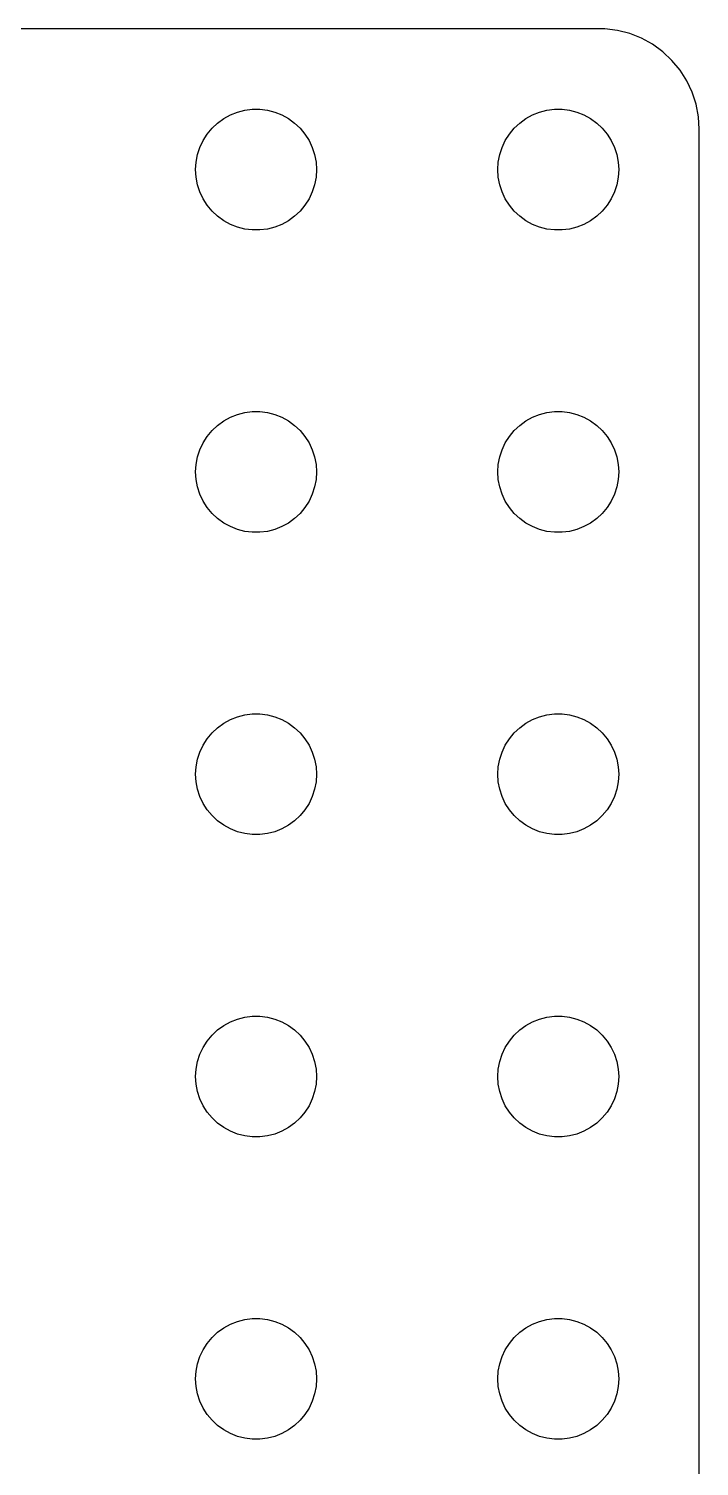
# Model space of a CAD drawing. Header units: metres. Extents: x -67 to 67, y -67 to 67.
# Drawn here: x 33.7 to 67, y -4.3 to 67 of the extents above; entities that cross this region are included whole.
import ezdxf

# ---------------------------------------------------------------- set-up
doc = ezdxf.new("R2010")
doc.units = ezdxf.units.M

msp = doc.modelspace()

# ---------------------------------------------------------------- linework, layer by layer
for p, q in [((62.3139, 66.9901), (-62.3139, 66.9901)), ((62.9369, 66.9114), (62.3139, 66.9901)), ((63.5451, 66.7553), (62.9369, 66.9114)), ((64.1289, 66.5241), (63.5451, 66.7553)), ((64.6791, 66.2216), (64.1289, 66.5241)), ((65.1871, 65.8526), (64.6791, 66.2216)), ((65.6448, 65.4227), (65.1871, 65.8526)), ((66.0451, 64.9389), (65.6448, 65.4227)), ((66.3815, 64.4088), (66.0451, 64.9389)), ((66.6489, 63.8406), (66.3815, 64.4088)), ((66.8429, 63.2434), (66.6489, 63.8406)), ((43.7227, 62.7145), (44.0729, 62.8532)), ((44.0729, 62.8532), (44.4379, 62.9469)), ((44.4379, 62.9469), (44.8116, 62.9941)), ((44.8116, 62.9941), (45.1884, 62.9941)), ((45.1884, 62.9941), (45.5621, 62.9469)), ((45.5621, 62.9469), (45.927, 62.8532)), ((45.927, 62.8532), (46.2773, 62.7145)), ((58.7227, 62.7145), (59.0729, 62.8532)), ((59.0729, 62.8532), (59.4379, 62.9469)), ((59.4379, 62.9469), (59.8116, 62.9941)), ((59.8116, 62.9941), (60.1884, 62.9941)), ((60.1884, 62.9941), (60.5621, 62.9469)), ((60.5621, 62.9469), (60.927, 62.8532)), ((60.927, 62.8532), (61.2773, 62.7145)), ((66.9606, 62.6267), (66.8429, 63.2434)), ((42.5729, 61.7634), (42.8131, 62.0536)), ((42.8131, 62.0536), (43.0877, 62.3115)), ((43.0877, 62.3115), (43.3925, 62.533)), ((43.3925, 62.533), (43.7227, 62.7145)), ((46.2773, 62.7145), (46.6075, 62.533)), ((46.6075, 62.533), (46.9123, 62.3115)), ((46.9123, 62.3115), (47.1869, 62.0536)), ((47.1869, 62.0536), (47.427, 61.7634)), ((57.5729, 61.7634), (57.8131, 62.0536)), ((57.8131, 62.0536), (58.0877, 62.3115)), ((58.0877, 62.3115), (58.3925, 62.533)), ((58.3925, 62.533), (58.7227, 62.7145)), ((61.2773, 62.7145), (61.6075, 62.533)), ((61.6075, 62.533), (61.9123, 62.3115)), ((61.9123, 62.3115), (62.1869, 62.0536)), ((62.1869, 62.0536), (62.427, 61.7634)), ((67, 62), (66.9606, 62.6267)), ((42.2107, 61.1044), (42.3711, 61.4453)), ((42.3711, 61.4453), (42.5729, 61.7634)), ((47.427, 61.7634), (47.6289, 61.4453)), ((47.6289, 61.4453), (47.7893, 61.1044)), ((57.2107, 61.1044), (57.3711, 61.4453)), ((57.3711, 61.4453), (57.5729, 61.7634)), ((62.427, 61.7634), (62.6289, 61.4453)), ((62.6289, 61.4453), (62.7893, 61.1044)), ((67, -62), (67, 62)), ((42.0237, 60.376), (42.0942, 60.7461)), ((42.0942, 60.7461), (42.2107, 61.1044)), ((47.7893, 61.1044), (47.9057, 60.7461)), ((47.9057, 60.7461), (47.9763, 60.376)), ((57.0237, 60.376), (57.0942, 60.7461)), ((57.0942, 60.7461), (57.2107, 61.1044)), ((62.7893, 61.1044), (62.9057, 60.7461)), ((62.9057, 60.7461), (62.9763, 60.376)), ((42, 60), (42.0237, 60.376)), ((42.0237, 59.624), (42, 60)), ((47.9763, 60.376), (48, 60)), ((48, 60), (47.9763, 59.624)), ((57, 60), (57.0237, 60.376)), ((57.0237, 59.624), (57, 60)), ((62.9763, 60.376), (63, 60)), ((63, 60), (62.9763, 59.624)), ((42.0942, 59.2539), (42.0237, 59.624)), ((42.2107, 58.8956), (42.0942, 59.2539)), ((47.9057, 59.2539), (47.7893, 58.8956)), ((47.9763, 59.624), (47.9057, 59.2539)), ((57.0942, 59.2539), (57.0237, 59.624)), ((57.2107, 58.8956), (57.0942, 59.2539)), ((62.9057, 59.2539), (62.7893, 58.8956)), ((62.9763, 59.624), (62.9057, 59.2539)), ((42.3711, 58.5547), (42.2107, 58.8956)), ((42.5729, 58.2366), (42.3711, 58.5547)), ((47.6289, 58.5547), (47.427, 58.2366)), ((47.7893, 58.8956), (47.6289, 58.5547)), ((57.3711, 58.5547), (57.2107, 58.8956)), ((57.5729, 58.2366), (57.3711, 58.5547)), ((62.6289, 58.5547), (62.427, 58.2366)), ((62.7893, 58.8956), (62.6289, 58.5547)), ((42.8131, 57.9464), (42.5729, 58.2366)), ((43.0877, 57.6885), (42.8131, 57.9464)), ((47.1869, 57.9464), (46.9123, 57.6885)), ((47.427, 58.2366), (47.1869, 57.9464)), ((57.8131, 57.9464), (57.5729, 58.2366)), ((58.0877, 57.6885), (57.8131, 57.9464)), ((62.1869, 57.9464), (61.9123, 57.6885)), ((62.427, 58.2366), (62.1869, 57.9464)), ((43.3925, 57.467), (43.0877, 57.6885)), ((43.7227, 57.2855), (43.3925, 57.467)), ((44.0729, 57.1468), (43.7227, 57.2855)), ((44.4379, 57.0531), (44.0729, 57.1468)), ((45.927, 57.1468), (45.5621, 57.0531)), ((46.2773, 57.2855), (45.927, 57.1468)), ((46.6075, 57.467), (46.2773, 57.2855)), ((46.9123, 57.6885), (46.6075, 57.467)), ((58.3925, 57.467), (58.0877, 57.6885)), ((58.7227, 57.2855), (58.3925, 57.467)), ((59.0729, 57.1468), (58.7227, 57.2855)), ((59.4379, 57.0531), (59.0729, 57.1468)), ((60.927, 57.1468), (60.5621, 57.0531)), ((61.2773, 57.2855), (60.927, 57.1468)), ((61.6075, 57.467), (61.2773, 57.2855)), ((61.9123, 57.6885), (61.6075, 57.467)), ((44.8116, 57.0059), (44.4379, 57.0531)), ((45.1884, 57.0059), (44.8116, 57.0059)), ((45.5621, 57.0531), (45.1884, 57.0059)), ((59.8116, 57.0059), (59.4379, 57.0531)), ((60.1884, 57.0059), (59.8116, 57.0059)), ((60.5621, 57.0531), (60.1884, 57.0059)), ((43.7227, 47.7145), (44.0729, 47.8532)), ((44.0729, 47.8532), (44.4379, 47.9469)), ((44.4379, 47.9469), (44.8116, 47.9941)), ((44.8116, 47.9941), (45.1884, 47.9941)), ((45.1884, 47.9941), (45.5621, 47.9469)), ((45.5621, 47.9469), (45.927, 47.8532)), ((45.927, 47.8532), (46.2773, 47.7145)), ((58.7227, 47.7145), (59.0729, 47.8532)), ((59.0729, 47.8532), (59.4379, 47.9469)), ((59.4379, 47.9469), (59.8116, 47.9941)), ((59.8116, 47.9941), (60.1884, 47.9941)), ((60.1884, 47.9941), (60.5621, 47.9469)), ((60.5621, 47.9469), (60.927, 47.8532)), ((60.927, 47.8532), (61.2773, 47.7145)), ((42.8131, 47.0536), (43.0877, 47.3115)), ((43.0877, 47.3115), (43.3925, 47.533)), ((43.3925, 47.533), (43.7227, 47.7145)), ((46.2773, 47.7145), (46.6075, 47.533)), ((46.6075, 47.533), (46.9123, 47.3115)), ((46.9123, 47.3115), (47.1869, 47.0536)), ((57.8131, 47.0536), (58.0877, 47.3115)), ((58.0877, 47.3115), (58.3925, 47.533)), ((58.3925, 47.533), (58.7227, 47.7145)), ((61.2773, 47.7145), (61.6075, 47.533)), ((61.6075, 47.533), (61.9123, 47.3115)), ((61.9123, 47.3115), (62.1869, 47.0536)), ((42.2107, 46.1044), (42.3711, 46.4453)), ((42.3711, 46.4453), (42.5729, 46.7634)), ((42.5729, 46.7634), (42.8131, 47.0536)), ((47.1869, 47.0536), (47.427, 46.7634)), ((47.427, 46.7634), (47.6289, 46.4453)), ((47.6289, 46.4453), (47.7893, 46.1044)), ((57.2107, 46.1044), (57.3711, 46.4453)), ((57.3711, 46.4453), (57.5729, 46.7634)), ((57.5729, 46.7634), (57.8131, 47.0536)), ((62.1869, 47.0536), (62.427, 46.7634)), ((62.427, 46.7634), (62.6289, 46.4453)), ((62.6289, 46.4453), (62.7893, 46.1044)), ((42.0237, 45.376), (42.0942, 45.7461)), ((42.0942, 45.7461), (42.2107, 46.1044)), ((47.7893, 46.1044), (47.9057, 45.7461)), ((47.9057, 45.7461), (47.9763, 45.376)), ((57.0237, 45.376), (57.0942, 45.7461)), ((57.0942, 45.7461), (57.2107, 46.1044)), ((62.7893, 46.1044), (62.9057, 45.7461)), ((62.9057, 45.7461), (62.9763, 45.376)), ((42, 45), (42.0237, 45.376)), ((42.0237, 44.624), (42, 45)), ((47.9763, 45.376), (48, 45)), ((48, 45), (47.9763, 44.624)), ((57, 45), (57.0237, 45.376)), ((57.0237, 44.624), (57, 45)), ((62.9763, 45.376), (63, 45)), ((63, 45), (62.9763, 44.624)), ((42.0942, 44.2539), (42.0237, 44.624)), ((42.2107, 43.8956), (42.0942, 44.2539)), ((47.9057, 44.2539), (47.7893, 43.8956)), ((47.9763, 44.624), (47.9057, 44.2539)), ((57.0942, 44.2539), (57.0237, 44.624)), ((57.2107, 43.8956), (57.0942, 44.2539)), ((62.9057, 44.2539), (62.7893, 43.8956)), ((62.9763, 44.624), (62.9057, 44.2539)), ((42.3711, 43.5547), (42.2107, 43.8956)), ((42.5729, 43.2366), (42.3711, 43.5547)), ((47.6289, 43.5547), (47.427, 43.2366)), ((47.7893, 43.8956), (47.6289, 43.5547)), ((57.3711, 43.5547), (57.2107, 43.8956)), ((57.5729, 43.2366), (57.3711, 43.5547)), ((62.6289, 43.5547), (62.427, 43.2366)), ((62.7893, 43.8956), (62.6289, 43.5547)), ((42.8131, 42.9464), (42.5729, 43.2366)), ((43.0877, 42.6885), (42.8131, 42.9464)), ((47.1869, 42.9464), (46.9123, 42.6885)), ((47.427, 43.2366), (47.1869, 42.9464)), ((57.8131, 42.9464), (57.5729, 43.2366)), ((58.0877, 42.6885), (57.8131, 42.9464)), ((62.1869, 42.9464), (61.9123, 42.6885)), ((62.427, 43.2366), (62.1869, 42.9464)), ((43.3925, 42.467), (43.0877, 42.6885)), ((43.7227, 42.2855), (43.3925, 42.467)), ((44.0729, 42.1468), (43.7227, 42.2855)), ((44.4379, 42.0531), (44.0729, 42.1468)), ((45.927, 42.1468), (45.5621, 42.0531)), ((46.2773, 42.2855), (45.927, 42.1468)), ((46.6075, 42.467), (46.2773, 42.2855)), ((46.9123, 42.6885), (46.6075, 42.467)), ((58.3925, 42.467), (58.0877, 42.6885)), ((58.7227, 42.2855), (58.3925, 42.467)), ((59.0729, 42.1468), (58.7227, 42.2855)), ((59.4379, 42.0531), (59.0729, 42.1468)), ((60.927, 42.1468), (60.5621, 42.0531)), ((61.2773, 42.2855), (60.927, 42.1468)), ((61.6075, 42.467), (61.2773, 42.2855)), ((61.9123, 42.6885), (61.6075, 42.467)), ((44.8116, 42.0059), (44.4379, 42.0531)), ((45.1884, 42.0059), (44.8116, 42.0059)), ((45.5621, 42.0531), (45.1884, 42.0059)), ((59.8116, 42.0059), (59.4379, 42.0531)), ((60.1884, 42.0059), (59.8116, 42.0059)), ((60.5621, 42.0531), (60.1884, 42.0059)), ((43.7227, 32.7145), (44.0729, 32.8532)), ((44.0729, 32.8532), (44.4379, 32.9469)), ((44.4379, 32.9469), (44.8116, 32.9941)), ((44.8116, 32.9941), (45.1884, 32.9941)), ((45.1884, 32.9941), (45.5621, 32.9469)), ((45.5621, 32.9469), (45.927, 32.8532)), ((45.927, 32.8532), (46.2773, 32.7145)), ((58.7227, 32.7145), (59.0729, 32.8532)), ((59.0729, 32.8532), (59.4379, 32.9469)), ((59.4379, 32.9469), (59.8116, 32.9941)), ((59.8116, 32.9941), (60.1884, 32.9941)), ((60.1884, 32.9941), (60.5621, 32.9469)), ((60.5621, 32.9469), (60.927, 32.8532)), ((60.927, 32.8532), (61.2773, 32.7145)), ((42.8131, 32.0536), (43.0877, 32.3115)), ((43.0877, 32.3115), (43.3925, 32.533)), ((43.3925, 32.533), (43.7227, 32.7145)), ((46.2773, 32.7145), (46.6075, 32.533)), ((46.6075, 32.533), (46.9123, 32.3115)), ((46.9123, 32.3115), (47.1869, 32.0536)), ((57.8131, 32.0536), (58.0877, 32.3115)), ((58.0877, 32.3115), (58.3925, 32.533)), ((58.3925, 32.533), (58.7227, 32.7145)), ((61.2773, 32.7145), (61.6075, 32.533)), ((61.6075, 32.533), (61.9123, 32.3115)), ((61.9123, 32.3115), (62.1869, 32.0536)), ((42.2107, 31.1044), (42.3711, 31.4453)), ((42.3711, 31.4453), (42.5729, 31.7634)), ((42.5729, 31.7634), (42.8131, 32.0536)), ((47.1869, 32.0536), (47.427, 31.7634)), ((47.427, 31.7634), (47.6289, 31.4453)), ((47.6289, 31.4453), (47.7893, 31.1044)), ((57.2107, 31.1044), (57.3711, 31.4453)), ((57.3711, 31.4453), (57.5729, 31.7634)), ((57.5729, 31.7634), (57.8131, 32.0536)), ((62.1869, 32.0536), (62.427, 31.7634)), ((62.427, 31.7634), (62.6289, 31.4453)), ((62.6289, 31.4453), (62.7893, 31.1044)), ((42.0237, 30.376), (42.0942, 30.7461)), ((42.0942, 30.7461), (42.2107, 31.1044)), ((47.7893, 31.1044), (47.9057, 30.7461)), ((47.9057, 30.7461), (47.9763, 30.376)), ((57.0237, 30.376), (57.0942, 30.7461)), ((57.0942, 30.7461), (57.2107, 31.1044)), ((62.7893, 31.1044), (62.9057, 30.7461)), ((62.9057, 30.7461), (62.9763, 30.376)), ((42, 30), (42.0237, 30.376)), ((42.0237, 29.624), (42, 30)), ((47.9763, 30.376), (48, 30)), ((48, 30), (47.9763, 29.624)), ((57, 30), (57.0237, 30.376)), ((57.0237, 29.624), (57, 30)), ((62.9763, 30.376), (63, 30)), ((63, 30), (62.9763, 29.624)), ((42.0942, 29.2539), (42.0237, 29.624)), ((42.2107, 28.8956), (42.0942, 29.2539)), ((47.9057, 29.2539), (47.7893, 28.8956)), ((47.9763, 29.624), (47.9057, 29.2539)), ((57.0942, 29.2539), (57.0237, 29.624)), ((57.2107, 28.8956), (57.0942, 29.2539)), ((62.9057, 29.2539), (62.7893, 28.8956)), ((62.9763, 29.624), (62.9057, 29.2539)), ((42.3711, 28.5547), (42.2107, 28.8956)), ((42.5729, 28.2366), (42.3711, 28.5547)), ((47.6289, 28.5547), (47.427, 28.2366)), ((47.7893, 28.8956), (47.6289, 28.5547)), ((57.3711, 28.5547), (57.2107, 28.8956)), ((57.5729, 28.2366), (57.3711, 28.5547)), ((62.6289, 28.5547), (62.427, 28.2366)), ((62.7893, 28.8956), (62.6289, 28.5547)), ((42.8131, 27.9464), (42.5729, 28.2366)), ((43.0877, 27.6884), (42.8131, 27.9464)), ((47.1869, 27.9464), (46.9123, 27.6884)), ((47.427, 28.2366), (47.1869, 27.9464)), ((57.8131, 27.9464), (57.5729, 28.2366)), ((58.0877, 27.6884), (57.8131, 27.9464)), ((62.1869, 27.9464), (61.9123, 27.6884)), ((62.427, 28.2366), (62.1869, 27.9464)), ((43.3925, 27.467), (43.0877, 27.6884)), ((43.7227, 27.2855), (43.3925, 27.467)), ((44.0729, 27.1468), (43.7227, 27.2855)), ((44.4379, 27.0531), (44.0729, 27.1468)), ((45.927, 27.1468), (45.5621, 27.0531)), ((46.2773, 27.2855), (45.927, 27.1468)), ((46.6075, 27.467), (46.2773, 27.2855)), ((46.9123, 27.6884), (46.6075, 27.467)), ((58.3925, 27.467), (58.0877, 27.6884)), ((58.7227, 27.2855), (58.3925, 27.467)), ((59.0729, 27.1468), (58.7227, 27.2855)), ((59.4379, 27.0531), (59.0729, 27.1468)), ((60.927, 27.1468), (60.5621, 27.0531)), ((61.2773, 27.2855), (60.927, 27.1468)), ((61.6075, 27.467), (61.2773, 27.2855)), ((61.9123, 27.6884), (61.6075, 27.467)), ((44.8116, 27.0059), (44.4379, 27.0531)), ((45.1884, 27.0059), (44.8116, 27.0059)), ((45.5621, 27.0531), (45.1884, 27.0059)), ((59.8116, 27.0059), (59.4379, 27.0531)), ((60.1884, 27.0059), (59.8116, 27.0059)), ((60.5621, 27.0531), (60.1884, 27.0059)), ((43.7227, 17.7145), (44.0729, 17.8532)), ((44.0729, 17.8532), (44.4379, 17.9469)), ((44.4379, 17.9469), (44.8116, 17.9941)), ((44.8116, 17.9941), (45.1884, 17.9941)), ((45.1884, 17.9941), (45.5621, 17.9469)), ((45.5621, 17.9469), (45.927, 17.8532)), ((45.927, 17.8532), (46.2773, 17.7145)), ((58.7227, 17.7145), (59.0729, 17.8532)), ((59.0729, 17.8532), (59.4379, 17.9469)), ((59.4379, 17.9469), (59.8116, 17.9941)), ((59.8116, 17.9941), (60.1884, 17.9941)), ((60.1884, 17.9941), (60.5621, 17.9469)), ((60.5621, 17.9469), (60.927, 17.8532)), ((60.927, 17.8532), (61.2773, 17.7145)), ((42.8131, 17.0536), (43.0877, 17.3115)), ((43.0877, 17.3115), (43.3925, 17.533)), ((43.3925, 17.533), (43.7227, 17.7145)), ((46.2773, 17.7145), (46.6075, 17.533)), ((46.6075, 17.533), (46.9123, 17.3115)), ((46.9123, 17.3115), (47.1869, 17.0536)), ((57.8131, 17.0536), (58.0877, 17.3115)), ((58.0877, 17.3115), (58.3925, 17.533)), ((58.3925, 17.533), (58.7227, 17.7145)), ((61.2773, 17.7145), (61.6075, 17.533)), ((61.6075, 17.533), (61.9123, 17.3115)), ((61.9123, 17.3115), (62.1869, 17.0536)), ((42.2107, 16.1044), (42.3711, 16.4453)), ((42.3711, 16.4453), (42.5729, 16.7634)), ((42.5729, 16.7634), (42.8131, 17.0536)), ((47.1869, 17.0536), (47.427, 16.7634)), ((47.427, 16.7634), (47.6289, 16.4453)), ((47.6289, 16.4453), (47.7893, 16.1044)), ((57.2107, 16.1044), (57.3711, 16.4453)), ((57.3711, 16.4453), (57.5729, 16.7634)), ((57.5729, 16.7634), (57.8131, 17.0536)), ((62.1869, 17.0536), (62.427, 16.7634)), ((62.427, 16.7634), (62.6289, 16.4453)), ((62.6289, 16.4453), (62.7893, 16.1044)), ((42.0237, 15.376), (42.0942, 15.7461)), ((42.0942, 15.7461), (42.2107, 16.1044)), ((47.7893, 16.1044), (47.9057, 15.7461)), ((47.9057, 15.7461), (47.9763, 15.376)), ((57.0237, 15.376), (57.0942, 15.7461)), ((57.0942, 15.7461), (57.2107, 16.1044)), ((62.7893, 16.1044), (62.9057, 15.7461)), ((62.9057, 15.7461), (62.9763, 15.376)), ((42, 15), (42.0237, 15.376)), ((42.0237, 14.624), (42, 15)), ((47.9763, 15.376), (48, 15)), ((48, 15), (47.9763, 14.624)), ((57, 15), (57.0237, 15.376)), ((57.0237, 14.624), (57, 15)), ((62.9763, 15.376), (63, 15)), ((63, 15), (62.9763, 14.624)), ((42.0942, 14.2539), (42.0237, 14.624)), ((47.9763, 14.624), (47.9057, 14.2539)), ((57.0942, 14.2539), (57.0237, 14.624)), ((62.9763, 14.624), (62.9057, 14.2539)), ((42.2107, 13.8956), (42.0942, 14.2539)), ((42.3711, 13.5547), (42.2107, 13.8956)), ((42.5729, 13.2366), (42.3711, 13.5547)), ((47.6289, 13.5547), (47.427, 13.2366)), ((47.7893, 13.8956), (47.6289, 13.5547)), ((47.9057, 14.2539), (47.7893, 13.8956)), ((57.2107, 13.8956), (57.0942, 14.2539)), ((57.3711, 13.5547), (57.2107, 13.8956)), ((57.5729, 13.2366), (57.3711, 13.5547)), ((62.6289, 13.5547), (62.427, 13.2366)), ((62.7893, 13.8956), (62.6289, 13.5547)), ((62.9057, 14.2539), (62.7893, 13.8956)), ((42.8131, 12.9464), (42.5729, 13.2366)), ((43.0877, 12.6884), (42.8131, 12.9464)), ((47.1869, 12.9464), (46.9123, 12.6884)), ((47.427, 13.2366), (47.1869, 12.9464)), ((57.8131, 12.9464), (57.5729, 13.2366)), ((58.0877, 12.6884), (57.8131, 12.9464)), ((62.1869, 12.9464), (61.9123, 12.6884)), ((62.427, 13.2366), (62.1869, 12.9464)), ((43.3925, 12.467), (43.0877, 12.6884)), ((43.7227, 12.2855), (43.3925, 12.467)), ((44.0729, 12.1468), (43.7227, 12.2855)), ((44.4379, 12.0531), (44.0729, 12.1468)), ((45.927, 12.1468), (45.5621, 12.0531)), ((46.2773, 12.2855), (45.927, 12.1468)), ((46.6075, 12.467), (46.2773, 12.2855)), ((46.9123, 12.6884), (46.6075, 12.467)), ((58.3925, 12.467), (58.0877, 12.6884)), ((58.7227, 12.2855), (58.3925, 12.467)), ((59.0729, 12.1468), (58.7227, 12.2855)), ((59.4379, 12.0531), (59.0729, 12.1468)), ((60.927, 12.1468), (60.5621, 12.0531)), ((61.2773, 12.2855), (60.927, 12.1468)), ((61.6075, 12.467), (61.2773, 12.2855)), ((61.9123, 12.6884), (61.6075, 12.467)), ((44.8116, 12.0059), (44.4379, 12.0531)), ((45.1884, 12.0059), (44.8116, 12.0059)), ((45.5621, 12.0531), (45.1884, 12.0059)), ((59.8116, 12.0059), (59.4379, 12.0531)), ((60.1884, 12.0059), (59.8116, 12.0059)), ((60.5621, 12.0531), (60.1884, 12.0059)), ((43.7227, 2.71448), (44.0729, 2.85316)), ((44.0729, 2.85316), (44.4379, 2.94685)), ((44.4379, 2.94685), (44.8116, 2.99408)), ((44.8116, 2.99408), (45.1884, 2.99408)), ((45.1884, 2.99408), (45.5621, 2.94685)), ((45.5621, 2.94685), (45.927, 2.85316)), ((45.927, 2.85316), (46.2773, 2.71448)), ((58.7227, 2.71448), (59.0729, 2.85316)), ((59.0729, 2.85316), (59.4379, 2.94685)), ((59.4379, 2.94685), (59.8116, 2.99408)), ((59.8116, 2.99408), (60.1884, 2.99408)), ((60.1884, 2.99408), (60.5621, 2.94685)), ((60.5621, 2.94685), (60.927, 2.85316)), ((60.927, 2.85316), (61.2773, 2.71448)), ((42.8131, 2.05363), (43.0877, 2.31154)), ((43.0877, 2.31154), (43.3925, 2.53297)), ((43.3925, 2.53297), (43.7227, 2.71448)), ((46.2773, 2.71448), (46.6075, 2.53297)), ((46.6075, 2.53297), (46.9123, 2.31154)), ((46.9123, 2.31154), (47.1869, 2.05363)), ((57.8131, 2.05363), (58.0877, 2.31154)), ((58.0877, 2.31154), (58.3925, 2.53297)), ((58.3925, 2.53297), (58.7227, 2.71448)), ((61.2773, 2.71448), (61.6075, 2.53297)), ((61.6075, 2.53297), (61.9123, 2.31154)), ((61.9123, 2.31154), (62.1869, 2.05363)), ((42.2107, 1.10437), (42.3711, 1.44525)), ((42.3711, 1.44525), (42.5729, 1.76335)), ((42.5729, 1.76335), (42.8131, 2.05363)), ((47.1869, 2.05363), (47.427, 1.76335)), ((47.427, 1.76335), (47.6289, 1.44525)), ((47.6289, 1.44525), (47.7893, 1.10437)), ((57.2107, 1.10437), (57.3711, 1.44525)), ((57.3711, 1.44525), (57.5729, 1.76335)), ((57.5729, 1.76335), (57.8131, 2.05363)), ((62.1869, 2.05363), (62.427, 1.76335)), ((62.427, 1.76335), (62.6289, 1.44525)), ((62.6289, 1.44525), (62.7893, 1.10437)), ((42.0237, 0.37599), (42.0942, 0.74606)), ((42.0942, 0.74606), (42.2107, 1.10437)), ((47.7893, 1.10437), (47.9057, 0.74606)), ((47.9057, 0.74606), (47.9763, 0.37599)), ((57.0237, 0.37599), (57.0942, 0.74606)), ((57.0942, 0.74606), (57.2107, 1.10437)), ((62.7893, 1.10437), (62.9057, 0.74606)), ((62.9057, 0.74606), (62.9763, 0.37599)), ((42, 0), (42.0237, 0.37599)), ((42.0237, -0.37599), (42, 0)), ((47.9763, 0.37599), (48, 0)), ((48, 0), (47.9763, -0.37599)), ((57, 0), (57.0237, 0.37599)), ((57.0237, -0.37599), (57, 0)), ((62.9763, 0.37599), (63, 0)), ((63, 0), (62.9763, -0.37599)), ((42.0942, -0.74606), (42.0237, -0.37599)), ((47.9763, -0.37599), (47.9057, -0.74606)), ((57.0942, -0.74606), (57.0237, -0.37599)), ((62.9763, -0.37599), (62.9057, -0.74606)), ((42.2107, -1.10437), (42.0942, -0.74606)), ((42.3711, -1.44525), (42.2107, -1.10437)), ((47.7893, -1.10437), (47.6289, -1.44525)), ((47.9057, -0.74606), (47.7893, -1.10437)), ((57.2107, -1.10437), (57.0942, -0.74606)), ((57.3711, -1.44525), (57.2107, -1.10437)), ((62.7893, -1.10437), (62.6289, -1.44525)), ((62.9057, -0.74606), (62.7893, -1.10437)), ((42.5729, -1.76335), (42.3711, -1.44525)), ((42.8131, -2.05363), (42.5729, -1.76335)), ((43.0877, -2.31154), (42.8131, -2.05363)), ((47.1869, -2.05363), (46.9123, -2.31154)), ((47.427, -1.76335), (47.1869, -2.05363)), ((47.6289, -1.44525), (47.427, -1.76335)), ((57.5729, -1.76335), (57.3711, -1.44525)), ((57.8131, -2.05363), (57.5729, -1.76335)), ((58.0877, -2.31154), (57.8131, -2.05363)), ((62.1869, -2.05363), (61.9123, -2.31154)), ((62.427, -1.76335), (62.1869, -2.05363)), ((62.6289, -1.44525), (62.427, -1.76335)), ((43.3925, -2.53297), (43.0877, -2.31154)), ((43.7227, -2.71448), (43.3925, -2.53297)), ((44.0729, -2.85316), (43.7227, -2.71448)), ((46.2773, -2.71448), (45.927, -2.85316)), ((46.6075, -2.53297), (46.2773, -2.71448)), ((46.9123, -2.31154), (46.6075, -2.53297)), ((58.3925, -2.53297), (58.0877, -2.31154)), ((58.7227, -2.71448), (58.3925, -2.53297)), ((59.0729, -2.85316), (58.7227, -2.71448)), ((61.2773, -2.71448), (60.927, -2.85316)), ((61.6075, -2.53297), (61.2773, -2.71448)), ((61.9123, -2.31154), (61.6075, -2.53297)), ((44.4379, -2.94685), (44.0729, -2.85316)), ((44.8116, -2.99408), (44.4379, -2.94685)), ((45.1884, -2.99408), (44.8116, -2.99408)), ((45.5621, -2.94685), (45.1884, -2.99408)), ((45.927, -2.85316), (45.5621, -2.94685)), ((59.4379, -2.94685), (59.0729, -2.85316)), ((59.8116, -2.99408), (59.4379, -2.94685)), ((60.1884, -2.99408), (59.8116, -2.99408)), ((60.5621, -2.94685), (60.1884, -2.99408)), ((60.927, -2.85316), (60.5621, -2.94685))]:
    msp.add_line(p, q)

doc.saveas('drawing.dxf')
